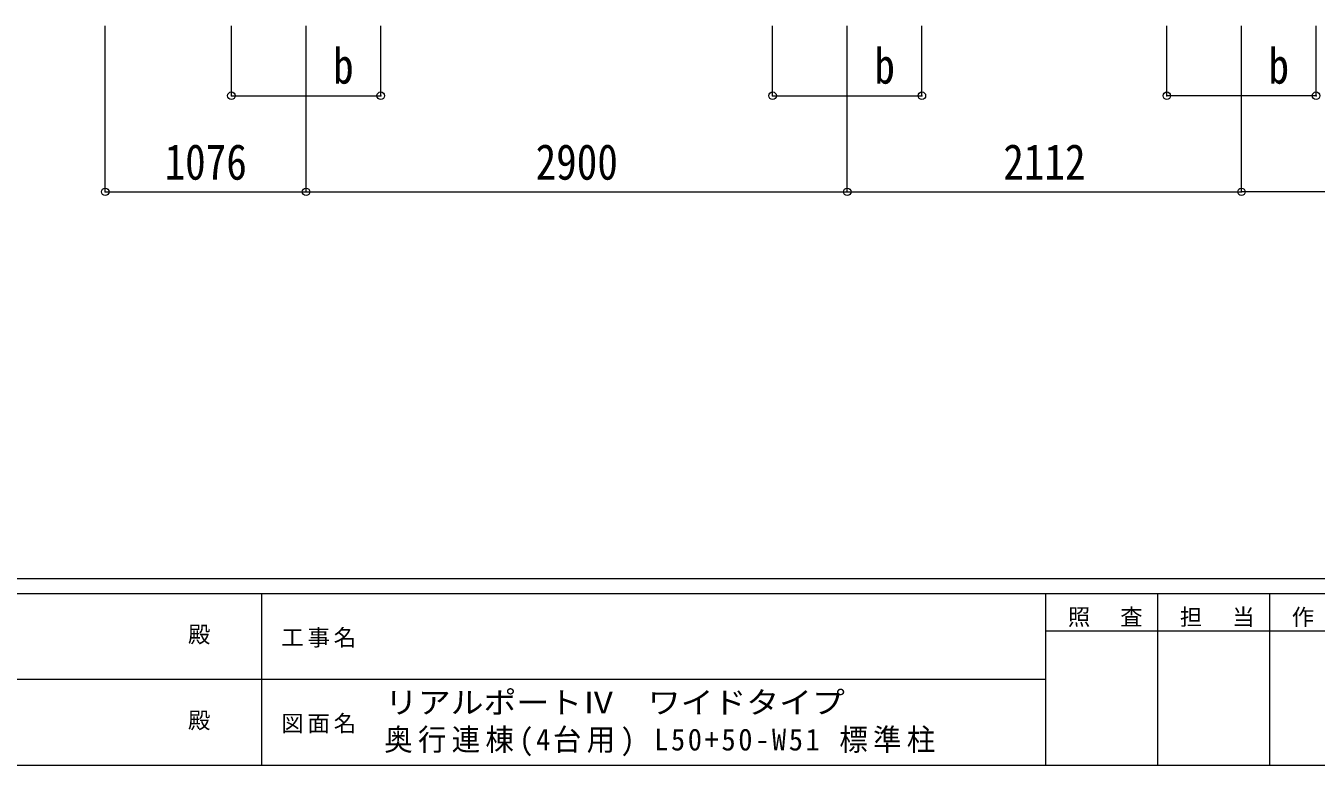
# Model space of a CAD drawing. Units: millimetres at full size, sheet at 1:40. Extents: x -11181 to 11305, y -7804 to 7716.
# Drawn here: x -1800 to 5114, y -7804 to -3843 of the extents above; entities that cross this region are included whole.
import ezdxf
from ezdxf.enums import TextEntityAlignment as Align

# ---------------------------------------------------------------- set-up
doc = ezdxf.new("R2010")
doc.units = ezdxf.units.MM
doc.header["$LTSCALE"] = 40
doc.header["$PDMODE"] = 32
doc.header["$PDSIZE"] = 40
doc.layers.add('0-A_寸法', color=6, linetype='Continuous', lineweight=9)
doc.layers.add('F-0_240', color=7, linetype='Continuous', lineweight=9)
doc.styles.add('ＭＳ ゴシック', font='')
doc.styles.get('ＭＳ ゴシック').set_extended_font_data('MS Gothic')

msp = doc.modelspace()

# ---------------------------------------------------------------- linework, layer by layer
at = {"layer": '0-A_寸法'}
for p, q in [((-1374.07, -4732.3), (-1374.07, -3842.91)), ((-698.08, -4217.32), (-698.08, -3842.91)), ((-298.08, -4732.3), (-298.08, -3842.91)), ((101.92, -4217.32), (101.92, -3842.91)), ((2201.92, -4217.32), (2201.92, -3842.91)), ((2601.92, -4732.3), (2601.92, -3842.91)), ((3001.92, -4217.32), (3001.92, -3842.91)), ((4313.92, -4217.32), (4313.92, -3842.91)), ((4713.92, -4732.3), (4713.92, -3842.91)), ((5113.92, -4217.32), (5113.92, -3842.91)), ((-698.08, -4217.32), (101.92, -4217.32)), ((2201.92, -4217.32), (3001.92, -4217.32)), ((5113.92, -4217.32), (4313.92, -4217.32)), ((-1374.07, -4732.3), (-298.08, -4732.3)), ((-298.08, -4732.3), (2601.92, -4732.3)), ((2601.92, -4732.3), (4713.92, -4732.3)), ((7613.92, -4732.3), (4713.92, -4732.3))]:
    msp.add_line(p, q, dxfattribs=at)
for p in [(-698.08, -4217.32), (101.92, -4217.32), (2201.92, -4217.32), (3001.92, -4217.32), (4313.92, -4217.32), (5113.92, -4217.32), (-1374.07, -4732.3), (-298.08, -4732.3), (2601.92, -4732.3), (4713.92, -4732.3)]:
    msp.add_point(p, dxfattribs=at)
at = {"layer": 'F-0_240', "color": 5}
for p, q in [((-11180.61, -6803.54), (10739.39, -6803.54)), ((-11180.61, -6883.54), (7183.72, -6883.54)), ((-536.28, -6883.54), (-536.28, -7803.54)), ((3663.72, -6883.54), (3663.72, -7803.54)), ((4263.72, -6883.54), (4263.72, -7803.54)), ((4863.72, -6883.54), (4863.72, -7803.54)), ((3663.72, -7083.54), (6063.72, -7083.54)), ((-4536.28, -7343.54), (3663.72, -7343.54)), ((-11180.61, -7803.54), (10739.39, -7803.54))]:
    msp.add_line(p, q, dxfattribs=at)

# ---------------------------------------------------------------- texts
at = {"layer": '0-A_寸法', "color": 7, "style": 'ＭＳ ゴシック', "width": 0.85}
for s, p in [('b', (-153.08, -4209.32)), ('b', (2746.92, -4209.32)), ('b', (4858.92, -4209.32)), ('1076', (-1056.08, -4724.3)), ('2900', (931.92, -4724.3)), ('2112', (3437.92, -4724.3))]:
    msp.add_text(s, height=190.6, dxfattribs=at).set_placement(p, align=Align.BOTTOM_LEFT)
at = {"layer": 'F-0_240', "style": 'ＭＳ ゴシック'}
for p in [(-930.57, -7173.54), (-930.57, -7633.54)]:
    msp.add_text('殿', height=87.98, dxfattribs=at).set_placement(p, align=Align.BOTTOM_LEFT)
at = {"layer": 'F-0_240', "style": 'ＭＳ ゴシック', "width": 1.1}
msp.add_text('リアルポートⅣ\u3000ワイドタイプ', height=117.3, dxfattribs=at).set_placement((124.97, -7561.39), align=Align.BOTTOM_LEFT)
at = {"layer": 'F-0_240', "attachment_point": 7, "style": 'ＭＳ ゴシック'}
for s, insert, char_height in [('\\T1.17;照\u3000査', (3783.72, -7063.54), 87.98), ('\\T1.17;担\u3000当', (4383.72, -7063.54), 87.98), ('\\T1.17;作\u3000図', (4983.72, -7063.54), 87.98), ('\\T1.17;工事名', (-430.81, -7173.54), 87.98), ('\\T1.17;図面名', (-430.81, -7633.54), 87.98), ('\\T1.19;\\W0.95;奥行連棟(4台用)\\~L50+50-W51\\~標準柱', (120.88, -7756.06), 117.3)]:
    msp.add_mtext(s, dxfattribs=dict(at, insert=insert, char_height=char_height))

doc.saveas('drawing.dxf')
